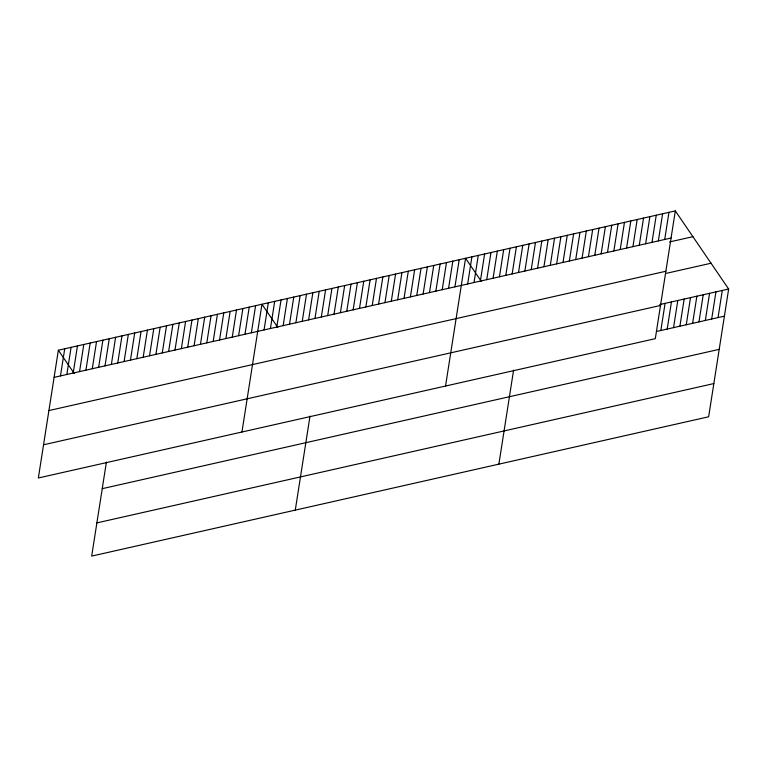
<?xml version="1.0" encoding="UTF-8"?>
<svg xmlns="http://www.w3.org/2000/svg" width="767" height="767" viewBox="0 0 767 767"><rect width="100%" height="100%" fill="white"/><g stroke="black" fill="none" stroke-linecap="round" stroke-linejoin="round"><path stroke-width="1.15" d="M58.359 350.222L38.35 477.985L655.306 338.669L675.315 210.906L58.359 350.222L74.198 373.414M60.468 375.916L64.725 348.784M66.834 374.478L71.082 347.346M73.201 373.04L77.448 345.907M79.557 371.602L83.804 344.469M85.923 370.164L90.17 343.031M92.28 368.735L96.537 341.593M98.646 367.297L102.893 340.165M105.012 365.859L109.259 338.726M111.368 364.421L115.616 337.288M117.734 362.983L121.982 335.85M106.402 462.108L91.685 556.094L708.641 416.778L728.65 289.015L675.315 210.906M124.091 361.545L128.348 334.412M130.457 360.116L134.704 332.974M136.823 358.678L141.07 331.536M143.18 357.24L147.437 330.107M149.546 355.802L153.793 328.669M155.912 354.364L160.159 327.231M162.268 352.925L166.516 325.793M168.635 351.487L172.882 324.355M174.991 350.059L179.248 322.917M181.357 348.621L185.604 321.488M187.723 347.183L191.971 320.05M194.08 345.744L198.327 318.612M200.446 344.306L204.693 317.174M206.802 342.868L211.059 315.736M213.168 341.43L217.416 314.297M219.535 340.002L223.782 312.859M225.891 338.563L230.138 311.431M232.257 337.125L236.504 309.993M238.623 335.687L242.871 308.555M244.98 334.249L249.227 307.116M251.346 332.811L255.593 305.678M241.95 432.013L261.959 304.24L277.798 327.442M264.069 329.944L268.316 302.802M270.435 328.506L274.682 301.373M276.791 327.068L281.038 299.935M283.157 325.63L287.404 298.497M289.514 324.192L293.771 297.059M295.88 322.754L300.127 295.621M302.246 321.325L306.493 294.183M308.602 319.887L312.85 292.754M314.969 318.449L319.216 291.316M321.325 317.011L325.582 289.878M295.276 510.122L310.002 416.126M327.691 315.573L331.938 288.44M334.057 314.134L338.305 287.002M340.414 312.696L344.671 285.564M346.78 311.268L351.027 284.126M353.146 309.83L357.393 282.697M359.502 308.392L363.75 281.259M365.869 306.953L370.116 279.821M372.225 305.515L376.482 278.383M378.591 304.077L382.838 276.945M384.957 302.639L389.205 275.506M391.314 301.21L395.561 274.068M397.68 299.772L401.927 272.64M404.036 298.334L408.293 271.202M410.403 296.896L414.65 269.763M416.769 295.458L421.016 268.325M423.125 294.02L427.382 266.887M429.491 292.591L433.738 265.449M435.857 291.153L440.105 264.011M442.214 289.715L446.461 262.582M448.58 288.277L452.827 261.144M454.936 286.839L459.193 259.706M445.541 386.041L465.55 258.268L481.388 281.47M467.659 283.972L471.906 256.83M474.016 282.534L478.263 255.401M480.372 281.096L484.619 253.963M486.729 279.658L490.976 252.525M493.085 278.229L497.332 251.097M499.442 276.791L503.689 249.658M505.798 275.353L510.045 248.22M512.155 273.924L516.402 246.782M518.511 272.486L522.758 245.354M524.868 271.048L529.115 243.916M498.876 464.15L513.593 370.154M531.224 269.61L535.471 242.477M537.581 268.182L541.828 241.049M543.937 266.743L548.184 239.611M550.294 265.305L554.541 238.173M556.65 263.877L560.898 236.735M563.007 262.439L567.254 235.306M569.363 261.001L573.611 233.868M575.72 259.562L579.967 232.43M582.076 258.134L586.324 231.001M588.433 256.696L592.68 229.563M594.789 255.258L599.037 228.125M601.146 253.829L605.393 226.687M607.502 252.391L611.75 225.258M613.859 250.953L618.106 223.82M620.215 249.515L624.463 222.382M626.572 248.086L630.819 220.954M632.928 246.648L637.176 219.515M639.285 245.21L643.532 218.077M645.641 243.781L649.889 216.639M651.998 242.343L656.245 215.211M658.354 240.905L662.602 213.772M664.711 239.467L668.958 212.334M660.838 330.5L665.085 303.368M667.194 329.062L671.441 301.93M673.551 327.624L677.798 300.491M679.907 326.196L684.154 299.063M686.264 324.757L690.511 297.625M692.62 323.319L696.867 296.187M698.977 321.891L703.224 294.749M705.333 320.453L709.58 293.32M711.69 319.014L715.937 291.882M718.046 317.576L722.293 290.444M54.112 377.354L671.067 238.038M669.61 241.941L692.917 236.677M48.906 410.566L665.871 271.25M666.552 273.282L711.047 263.234M659.783 304.557L728.65 289.015M43.546 444.783L660.512 305.467M656.6 331.459L724.403 316.148M102.241 488.675L719.197 349.359M96.882 522.893L713.837 383.577"/></g></svg>
